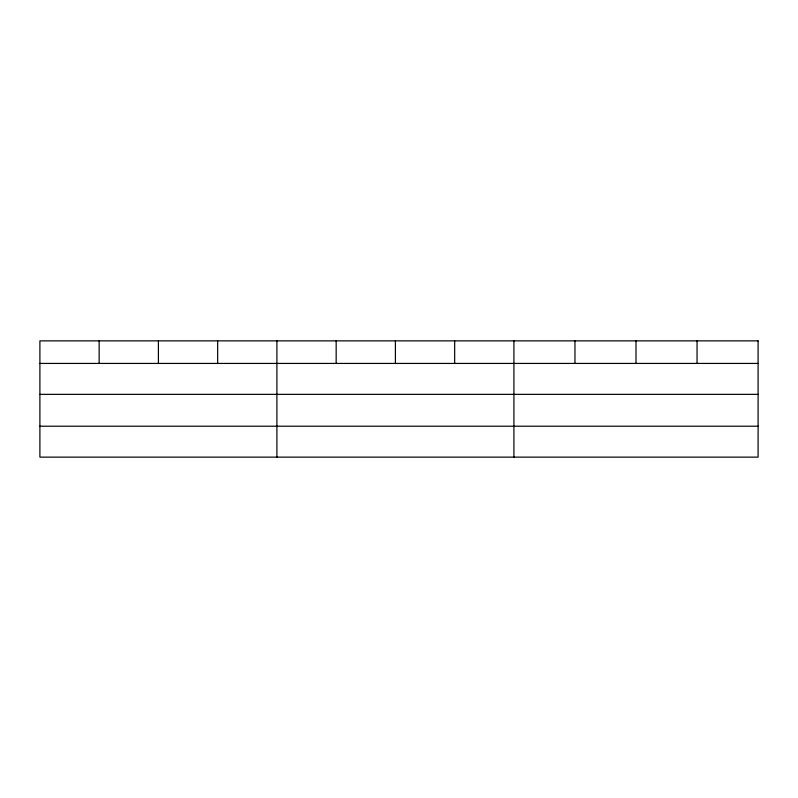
<?xml version="1.0" encoding="UTF-8"?>
<svg xmlns="http://www.w3.org/2000/svg" width="798" height="798" viewBox="0 0 798 798"><rect width="100%" height="100%" fill="white"/><g stroke="black" fill="none" stroke-linecap="round" stroke-linejoin="round"><path stroke-width="1.2" d="M39.9 363.429L758.1 363.429M39.9 394.352L758.1 394.352M39.9 426.212L758.1 426.212M697.053 340.866L697.053 363.429M636.006 340.866L636.006 363.429M574.959 340.866L574.959 363.429M513.912 340.866L513.912 457.134M454.661 340.866L454.661 363.429M395.409 340.866L395.409 363.429M336.158 340.866L336.158 363.429M276.906 340.866L276.906 457.134M217.655 340.866L217.655 363.429M158.403 340.866L158.403 363.429M99.152 340.866L99.152 363.429M758.1 340.866L39.9 340.866L39.9 457.134L758.1 457.134L758.1 340.866"/></g></svg>
